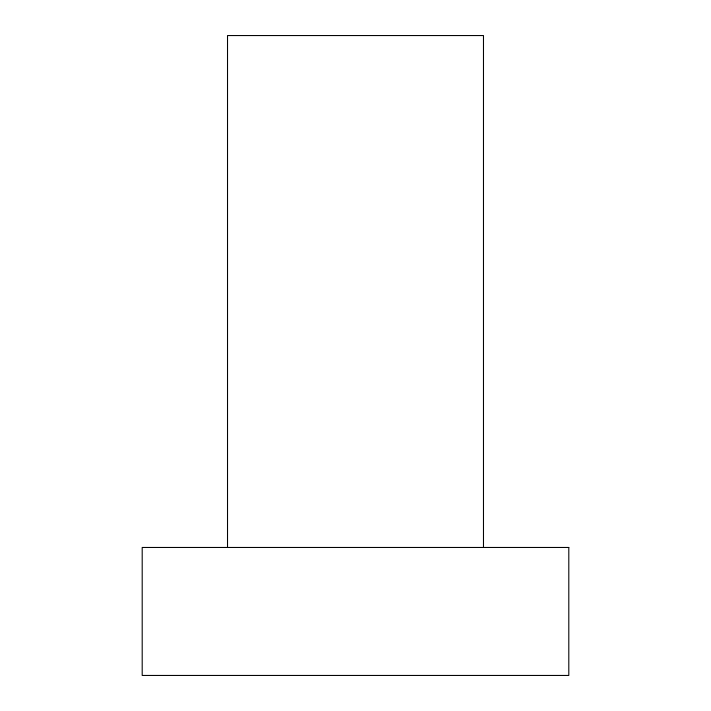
<?xml version="1.0" encoding="UTF-8"?>
<svg xmlns="http://www.w3.org/2000/svg" width="711" height="711" viewBox="0 0 711 711"><rect width="100%" height="100%" fill="white"/><g stroke="black" fill="none" stroke-linecap="round" stroke-linejoin="round"><path stroke-width="1.07" d="M483.48 547.47L483.48 35.55L227.52 35.55L227.52 547.47M568.8 547.47L142.2 547.47L142.2 675.45L568.8 675.45L568.8 547.47"/></g></svg>
